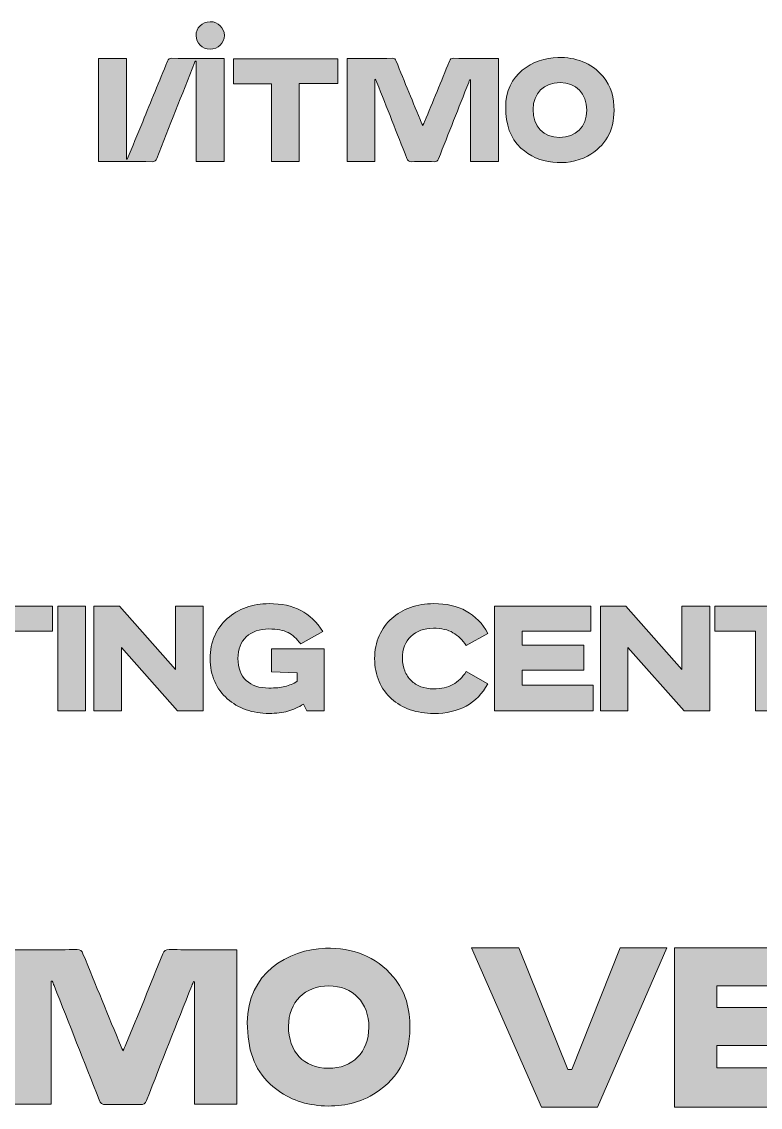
# Model space of a CAD drawing. Extents: x 187 to 1851, y -950 to -98.
# Drawn here: x 483.2 to 775.5, y -557.1 to -127.3 of the extents above; entities that cross this region are included whole.
import ezdxf

# ---------------------------------------------------------------- set-up
doc = ezdxf.new("R2010")
doc.units = 0
doc.header["$MEASUREMENT"] = 0
doc.layers.add('Слой 1', color=7, linetype='Continuous', lineweight=0)

# ---------------------------------------------------------------- blocks, each defined once
blk = doc.blocks.new('Block_3')
at = {"layer": 'Слой 1', "true_color": 0x000000, "transparency": 33554687}
h = blk.add_hatch(color=18, dxfattribs=at)
h.dxf.hatch_style = 2
edge = h.paths.add_edge_path()
edge.add_spline(control_points=[(557.78, -127.29), (560.96, -127.28), (563.42, -129.65), (563.41, -132.72), (563.4, -135.79), (560.93, -138.17), (557.77, -138.15), (554.68, -138.14), (552.25, -135.79), (552.21, -132.77), (552.16, -129.71), (554.62, -127.29), (557.78, -127.29)], knot_values=[0, 0, 0, 0, 1, 1, 1, 2, 2, 2, 3, 3, 3, 4, 4, 4, 4], degree=3, periodic=0)
h = blk.add_hatch(color=18, dxfattribs=at)
h.dxf.hatch_style = 2
edge = h.paths.add_edge_path()
edge.add_spline(control_points=[(524.99, -181.69), (527.03, -176.76), (529.06, -171.82), (531.09, -166.89), (534.36, -158.91), (537.65, -150.94), (540.88, -142.95), (541.25, -142.05), (541.7, -141.77), (542.66, -141.78), (549.12, -141.83), (555.58, -141.81), (562.04, -141.81), (562.43, -141.81), (562.83, -141.81), (563.32, -141.81), (563.32, -155.44), (563.32, -168.96), (563.32, -182.58), (559.69, -182.58), (556.06, -182.58), (552.26, -182.58), (552.26, -169.38), (552.26, -156.15), (552.26, -142.92), (552.17, -142.9), (552.07, -142.88), (551.98, -142.86), (551.85, -143.11), (551.69, -143.34), (551.59, -143.6), (546.61, -156.21), (541.62, -168.82), (536.67, -181.45), (536.31, -182.36), (535.86, -182.72), (534.83, -182.71), (528.21, -182.65), (521.59, -182.68), (514.97, -182.68), (514.53, -182.68), (514.09, -182.68), (513.6, -182.68), (513.6, -169.01), (513.6, -155.48), (513.6, -141.88), (517.24, -141.88), (520.84, -141.88), (524.63, -141.88), (524.63, -155.14), (524.63, -168.4), (524.63, -181.66), (524.75, -181.67), (524.87, -181.68), (524.99, -181.69)], knot_values=[0, 0, 0, 0, 1, 1, 1, 2, 2, 2, 3, 3, 3, 4, 4, 4, 5, 5, 5, 6, 6, 6, 7, 7, 7, 8, 8, 8, 9, 9, 9, 10, 10, 10, 11, 11, 11, 12, 12, 12, 13, 13, 13, 14, 14, 14, 15, 15, 15, 16, 16, 16, 17, 17, 17, 18, 18, 18, 18], degree=3, periodic=0)
h = blk.add_hatch(color=18, dxfattribs=at)
h.dxf.hatch_style = 2
edge = h.paths.add_edge_path()
edge.add_spline(control_points=[(623.01, -150.13), (623.01, -160.91), (623.01, -171.69), (623.01, -182.58), (619.33, -182.58), (615.71, -182.58), (612, -182.58), (612, -169.05), (612, -155.53), (612, -141.87), (612.37, -141.85), (612.75, -141.81), (613.14, -141.81), (618.7, -141.8), (624.27, -141.83), (629.83, -141.78), (630.71, -141.78), (631.08, -142.09), (631.4, -142.88), (634.74, -151.09), (638.12, -159.28), (641.5, -167.48), (641.6, -167.74), (641.72, -168), (641.94, -168.51), (642.24, -167.84), (642.47, -167.36), (642.67, -166.87), (645.95, -158.9), (649.23, -150.93), (652.48, -142.94), (652.81, -142.11), (653.2, -141.77), (654.14, -141.78), (659.66, -141.83), (665.18, -141.81), (670.71, -141.81), (671.1, -141.81), (671.5, -141.81), (671.96, -141.81), (671.96, -155.47), (671.96, -169), (671.96, -182.6), (668.24, -182.6), (664.57, -182.6), (660.82, -182.6), (660.82, -171.78), (660.82, -161.04), (660.82, -150.31), (660.75, -150.28), (660.67, -150.25), (660.6, -150.22), (660.44, -150.58), (660.26, -150.94), (660.12, -151.31), (656.13, -161.39), (652.13, -171.47), (648.18, -181.58), (647.83, -182.45), (647.42, -182.72), (646.51, -182.7), (643.5, -182.65), (640.5, -182.63), (637.49, -182.71), (636.46, -182.74), (636.02, -182.36), (635.66, -181.44), (631.72, -171.38), (627.74, -161.34), (623.77, -151.29), (623.61, -150.88), (623.44, -150.48), (623.28, -150.08), (623.19, -150.1), (623.1, -150.11), (623.01, -150.13)], knot_values=[0, 0, 0, 0, 1, 1, 1, 2, 2, 2, 3, 3, 3, 4, 4, 4, 5, 5, 5, 6, 6, 6, 7, 7, 7, 8, 8, 8, 9, 9, 9, 10, 10, 10, 11, 11, 11, 12, 12, 12, 13, 13, 13, 14, 14, 14, 15, 15, 15, 16, 16, 16, 17, 17, 17, 18, 18, 18, 19, 19, 19, 20, 20, 20, 21, 21, 21, 22, 22, 22, 23, 23, 23, 24, 24, 24, 25, 25, 25, 25], degree=3, periodic=0)
h = blk.add_hatch(color=18, dxfattribs=at)
h.dxf.hatch_style = 2
edge = h.paths.add_edge_path()
edge.add_spline(control_points=[(696.26, -151.38), (689.95, -151.36), (685.65, -155.64), (685.62, -161.99), (685.59, -168.74), (689.67, -173.07), (696.11, -173.11), (702.53, -173.15), (706.8, -168.85), (706.82, -162.33), (706.84, -155.75), (702.64, -151.4), (696.26, -151.38)], knot_values=[0, 0, 0, 0, 1, 1, 1, 2, 2, 2, 3, 3, 3, 4, 4, 4, 4], degree=3, periodic=0)
edge = h.paths.add_edge_path()
edge.add_spline(control_points=[(674.76, -161.02), (674.63, -148.27), (685.49, -141.63), (695.43, -141.44), (702.5, -141.3), (708.61, -143.5), (713.28, -148.98), (716.57, -152.84), (717.69, -157.48), (717.65, -162.43), (717.59, -170.41), (714.32, -176.59), (707.16, -180.46), (702.84, -182.8), (698.19, -183.41), (693.36, -182.91), (688.56, -182.42), (684.35, -180.57), (680.81, -177.29), (676.45, -173.26), (674.82, -168.09), (674.76, -161.02)], knot_values=[0, 0, 0, 0, 1, 1, 1, 2, 2, 2, 3, 3, 3, 4, 4, 4, 5, 5, 5, 6, 6, 6, 7, 7, 7, 7], degree=3, periodic=0)
h = blk.add_hatch(color=18, dxfattribs=at)
h.dxf.hatch_style = 2
edge = h.paths.add_edge_path()
edge.add_spline(control_points=[(582.01, -182.58), (582.01, -177.4), (582.01, -172.29), (582.01, -167.19), (582.01, -162.13), (582.01, -157.07), (582.01, -151.89), (576.96, -151.89), (572.03, -151.89), (567, -151.89), (567, -148.55), (567, -145.32), (567, -141.99), (580.69, -141.99), (594.44, -141.99), (608.27, -141.99), (608.27, -145.19), (608.27, -148.45), (608.27, -151.81), (603.26, -151.81), (598.24, -151.81), (593.09, -151.81), (593.09, -162.1), (593.09, -172.3), (593.09, -182.58), (589.37, -182.58), (585.78, -182.58), (582.01, -182.58)], knot_values=[0, 0, 0, 0, 1, 1, 1, 2, 2, 2, 3, 3, 3, 4, 4, 4, 5, 5, 5, 6, 6, 6, 7, 7, 7, 8, 8, 8, 9, 9, 9, 9], degree=3, periodic=0)
at = {"layer": 'Слой 1'}
for points, knots in [([(557.78, -127.29), (560.96, -127.28), (563.42, -129.65), (563.41, -132.72), (563.4, -135.79), (560.93, -138.17), (557.77, -138.15), (554.68, -138.14), (552.25, -135.79), (552.21, -132.77), (552.16, -129.71), (554.62, -127.29), (557.78, -127.29)], [0, 0, 0, 0, 1, 1, 1, 2, 2, 2, 3, 3, 3, 4, 4, 4, 4]), ([(524.99, -181.69), (527.03, -176.76), (529.06, -171.82), (531.09, -166.89), (534.36, -158.91), (537.65, -150.94), (540.88, -142.95), (541.25, -142.05), (541.7, -141.77), (542.66, -141.78), (549.12, -141.83), (555.58, -141.81), (562.04, -141.81), (562.43, -141.81), (562.83, -141.81), (563.32, -141.81), (563.32, -155.44), (563.32, -168.96), (563.32, -182.58), (559.69, -182.58), (556.06, -182.58), (552.26, -182.58), (552.26, -169.38), (552.26, -156.15), (552.26, -142.92), (552.17, -142.9), (552.07, -142.88), (551.98, -142.86), (551.85, -143.11), (551.69, -143.34), (551.59, -143.6), (546.61, -156.21), (541.62, -168.82), (536.67, -181.45), (536.31, -182.36), (535.86, -182.72), (534.83, -182.71), (528.21, -182.65), (521.59, -182.68), (514.97, -182.68), (514.53, -182.68), (514.09, -182.68), (513.6, -182.68), (513.6, -169.01), (513.6, -155.48), (513.6, -141.88), (517.24, -141.88), (520.84, -141.88), (524.63, -141.88), (524.63, -155.14), (524.63, -168.4), (524.63, -181.66), (524.75, -181.67), (524.87, -181.68), (524.99, -181.69)], [0, 0, 0, 0, 1, 1, 1, 2, 2, 2, 3, 3, 3, 4, 4, 4, 5, 5, 5, 6, 6, 6, 7, 7, 7, 8, 8, 8, 9, 9, 9, 10, 10, 10, 11, 11, 11, 12, 12, 12, 13, 13, 13, 14, 14, 14, 15, 15, 15, 16, 16, 16, 17, 17, 17, 18, 18, 18, 18]), ([(623.01, -150.13), (623.01, -160.91), (623.01, -171.69), (623.01, -182.58), (619.33, -182.58), (615.71, -182.58), (612, -182.58), (612, -169.05), (612, -155.53), (612, -141.87), (612.37, -141.85), (612.75, -141.81), (613.14, -141.81), (618.7, -141.8), (624.27, -141.83), (629.83, -141.78), (630.71, -141.78), (631.08, -142.09), (631.4, -142.88), (634.74, -151.09), (638.12, -159.28), (641.5, -167.48), (641.6, -167.74), (641.72, -168), (641.94, -168.51), (642.24, -167.84), (642.47, -167.36), (642.67, -166.87), (645.95, -158.9), (649.23, -150.93), (652.48, -142.94), (652.81, -142.11), (653.2, -141.77), (654.14, -141.78), (659.66, -141.83), (665.18, -141.81), (670.71, -141.81), (671.1, -141.81), (671.5, -141.81), (671.96, -141.81), (671.96, -155.47), (671.96, -169), (671.96, -182.6), (668.24, -182.6), (664.57, -182.6), (660.82, -182.6), (660.82, -171.78), (660.82, -161.04), (660.82, -150.31), (660.75, -150.28), (660.67, -150.25), (660.6, -150.22), (660.44, -150.58), (660.26, -150.94), (660.12, -151.31), (656.13, -161.39), (652.13, -171.47), (648.18, -181.58), (647.83, -182.45), (647.42, -182.72), (646.51, -182.7), (643.5, -182.65), (640.5, -182.63), (637.49, -182.71), (636.46, -182.74), (636.02, -182.36), (635.66, -181.44), (631.72, -171.38), (627.74, -161.34), (623.77, -151.29), (623.61, -150.88), (623.44, -150.48), (623.28, -150.08), (623.19, -150.1), (623.1, -150.11), (623.01, -150.13)], [0, 0, 0, 0, 1, 1, 1, 2, 2, 2, 3, 3, 3, 4, 4, 4, 5, 5, 5, 6, 6, 6, 7, 7, 7, 8, 8, 8, 9, 9, 9, 10, 10, 10, 11, 11, 11, 12, 12, 12, 13, 13, 13, 14, 14, 14, 15, 15, 15, 16, 16, 16, 17, 17, 17, 18, 18, 18, 19, 19, 19, 20, 20, 20, 21, 21, 21, 22, 22, 22, 23, 23, 23, 24, 24, 24, 25, 25, 25, 25]), ([(674.76, -161.02), (674.63, -148.27), (685.49, -141.63), (695.43, -141.44), (702.5, -141.3), (708.61, -143.5), (713.28, -148.98), (716.57, -152.84), (717.69, -157.48), (717.65, -162.43), (717.59, -170.41), (714.32, -176.59), (707.16, -180.46), (702.84, -182.8), (698.19, -183.41), (693.36, -182.91), (688.56, -182.42), (684.35, -180.57), (680.81, -177.29), (676.45, -173.26), (674.82, -168.09), (674.76, -161.02)], [0, 0, 0, 0, 1, 1, 1, 2, 2, 2, 3, 3, 3, 4, 4, 4, 5, 5, 5, 6, 6, 6, 7, 7, 7, 7]), ([(582.01, -182.58), (582.01, -177.4), (582.01, -172.29), (582.01, -167.19), (582.01, -162.13), (582.01, -157.07), (582.01, -151.89), (576.96, -151.89), (572.03, -151.89), (567, -151.89), (567, -148.55), (567, -145.32), (567, -141.99), (580.69, -141.99), (594.44, -141.99), (608.27, -141.99), (608.27, -145.19), (608.27, -148.45), (608.27, -151.81), (603.26, -151.81), (598.24, -151.81), (593.09, -151.81), (593.09, -162.1), (593.09, -172.3), (593.09, -182.58), (589.37, -182.58), (585.78, -182.58), (582.01, -182.58)], [0, 0, 0, 0, 1, 1, 1, 2, 2, 2, 3, 3, 3, 4, 4, 4, 5, 5, 5, 6, 6, 6, 7, 7, 7, 8, 8, 8, 9, 9, 9, 9]), ([(696.26, -151.38), (689.95, -151.36), (685.65, -155.64), (685.62, -161.99), (685.59, -168.74), (689.67, -173.07), (696.11, -173.11), (702.53, -173.15), (706.8, -168.85), (706.82, -162.33), (706.84, -155.75), (702.64, -151.4), (696.26, -151.38)], [0, 0, 0, 0, 1, 1, 1, 2, 2, 2, 3, 3, 3, 4, 4, 4, 4])]:
    blk.add_open_spline(points, degree=3, knots=knots, dxfattribs=at)
blk = doc.blocks.new('Block_2')
at = {"layer": 'Слой 1'}
blk.add_blockref('Block_3', (0, 0), dxfattribs=at)
blk = doc.blocks.new('Block_26')
at = {"layer": 'Слой 1', "true_color": 0x000000, "transparency": 33554687}
h = blk.add_hatch(color=18, dxfattribs=at)
h.dxf.hatch_style = 2
edge = h.paths.add_edge_path()
edge.add_spline(control_points=[(604.76, -509.06), (595.29, -509.03), (588.84, -515.46), (588.8, -524.98), (588.75, -535.1), (594.88, -541.61), (604.52, -541.67), (614.16, -541.72), (620.57, -535.28), (620.6, -525.49), (620.63, -515.63), (614.33, -509.09), (604.76, -509.06)], knot_values=[0, 0, 0, 0, 1, 1, 1, 2, 2, 2, 3, 3, 3, 4, 4, 4, 4], degree=3, periodic=0)
edge = h.paths.add_edge_path()
edge.add_spline(control_points=[(572.51, -523.54), (572.31, -504.41), (588.6, -494.45), (603.51, -494.16), (614.12, -493.95), (623.28, -497.25), (630.28, -505.47), (635.23, -511.26), (636.9, -518.22), (636.84, -525.65), (636.75, -537.62), (631.85, -546.89), (621.11, -552.69), (614.63, -556.19), (607.65, -557.11), (600.4, -556.36), (593.21, -555.62), (586.89, -552.85), (581.58, -547.94), (575.04, -541.88), (572.59, -534.14), (572.51, -523.54)], knot_values=[0, 0, 0, 0, 1, 1, 1, 2, 2, 2, 3, 3, 3, 4, 4, 4, 5, 5, 5, 6, 6, 6, 7, 7, 7, 7], degree=3, periodic=0)
h = blk.add_hatch(color=18, dxfattribs=at)
h.dxf.hatch_style = 2
edge = h.paths.add_edge_path()
edge.add_spline(control_points=[(494.88, -507.2), (494.88, -523.37), (494.88, -539.54), (494.88, -555.86), (489.37, -555.86), (483.93, -555.86), (478.36, -555.86), (478.36, -535.58), (478.36, -515.3), (478.36, -494.81), (478.91, -494.78), (479.5, -494.71), (480.08, -494.71), (488.42, -494.71), (496.77, -494.74), (505.11, -494.68), (506.44, -494.67), (506.98, -495.13), (507.46, -496.32), (512.47, -508.64), (517.55, -520.93), (522.61, -533.22), (522.77, -533.61), (522.94, -534), (523.27, -534.77), (523.72, -533.76), (524.07, -533.04), (524.38, -532.31), (529.29, -520.35), (534.22, -508.39), (539.08, -496.41), (539.58, -495.17), (540.17, -494.66), (541.58, -494.67), (549.86, -494.75), (558.14, -494.71), (566.43, -494.71), (567.02, -494.71), (567.62, -494.71), (568.3, -494.71), (568.3, -515.21), (568.3, -535.5), (568.3, -555.89), (562.73, -555.89), (557.22, -555.89), (551.6, -555.89), (551.6, -539.66), (551.6, -523.56), (551.6, -507.46), (551.49, -507.42), (551.37, -507.38), (551.26, -507.34), (551.02, -507.88), (550.76, -508.41), (550.54, -508.96), (544.56, -524.09), (538.55, -539.21), (532.63, -554.36), (532.12, -555.68), (531.49, -556.08), (530.13, -556.05), (525.62, -555.97), (521.11, -555.94), (516.61, -556.06), (515.05, -556.11), (514.4, -555.54), (513.86, -554.16), (507.95, -539.07), (501.98, -524), (496.02, -508.93), (495.78, -508.32), (495.53, -507.72), (495.29, -507.12), (495.15, -507.15), (495.02, -507.17), (494.88, -507.2)], knot_values=[0, 0, 0, 0, 1, 1, 1, 2, 2, 2, 3, 3, 3, 4, 4, 4, 5, 5, 5, 6, 6, 6, 7, 7, 7, 8, 8, 8, 9, 9, 9, 10, 10, 10, 11, 11, 11, 12, 12, 12, 13, 13, 13, 14, 14, 14, 15, 15, 15, 16, 16, 16, 17, 17, 17, 18, 18, 18, 19, 19, 19, 20, 20, 20, 21, 21, 21, 22, 22, 22, 23, 23, 23, 24, 24, 24, 25, 25, 25, 25], degree=3, periodic=0)
at = {"layer": 'Слой 1'}
for points, knots in [([(572.51, -523.54), (572.31, -504.41), (588.6, -494.45), (603.51, -494.16), (614.12, -493.95), (623.28, -497.25), (630.28, -505.47), (635.23, -511.26), (636.9, -518.22), (636.84, -525.65), (636.75, -537.62), (631.85, -546.89), (621.11, -552.69), (614.63, -556.19), (607.65, -557.11), (600.4, -556.36), (593.21, -555.62), (586.89, -552.85), (581.58, -547.94), (575.04, -541.88), (572.59, -534.14), (572.51, -523.54)], [0, 0, 0, 0, 1, 1, 1, 2, 2, 2, 3, 3, 3, 4, 4, 4, 5, 5, 5, 6, 6, 6, 7, 7, 7, 7]), ([(494.88, -507.2), (494.88, -523.37), (494.88, -539.54), (494.88, -555.86), (489.37, -555.86), (483.93, -555.86), (478.36, -555.86), (478.36, -535.58), (478.36, -515.3), (478.36, -494.81), (478.91, -494.78), (479.5, -494.71), (480.08, -494.71), (488.42, -494.71), (496.77, -494.74), (505.11, -494.68), (506.44, -494.67), (506.98, -495.13), (507.46, -496.32), (512.47, -508.64), (517.55, -520.93), (522.61, -533.22), (522.77, -533.61), (522.94, -534), (523.27, -534.77), (523.72, -533.76), (524.07, -533.04), (524.38, -532.31), (529.29, -520.35), (534.22, -508.39), (539.08, -496.41), (539.58, -495.17), (540.17, -494.66), (541.58, -494.67), (549.86, -494.75), (558.14, -494.71), (566.43, -494.71), (567.02, -494.71), (567.62, -494.71), (568.3, -494.71), (568.3, -515.21), (568.3, -535.5), (568.3, -555.89), (562.73, -555.89), (557.22, -555.89), (551.6, -555.89), (551.6, -539.66), (551.6, -523.56), (551.6, -507.46), (551.49, -507.42), (551.37, -507.38), (551.26, -507.34), (551.02, -507.88), (550.76, -508.41), (550.54, -508.96), (544.56, -524.09), (538.55, -539.21), (532.63, -554.36), (532.12, -555.68), (531.49, -556.08), (530.13, -556.05), (525.62, -555.97), (521.11, -555.94), (516.61, -556.06), (515.05, -556.11), (514.4, -555.54), (513.86, -554.16), (507.95, -539.07), (501.98, -524), (496.02, -508.93), (495.78, -508.32), (495.53, -507.72), (495.29, -507.12), (495.15, -507.15), (495.02, -507.17), (494.88, -507.2)], [0, 0, 0, 0, 1, 1, 1, 2, 2, 2, 3, 3, 3, 4, 4, 4, 5, 5, 5, 6, 6, 6, 7, 7, 7, 8, 8, 8, 9, 9, 9, 10, 10, 10, 11, 11, 11, 12, 12, 12, 13, 13, 13, 14, 14, 14, 15, 15, 15, 16, 16, 16, 17, 17, 17, 18, 18, 18, 19, 19, 19, 20, 20, 20, 21, 21, 21, 22, 22, 22, 23, 23, 23, 24, 24, 24, 25, 25, 25, 25]), ([(604.76, -509.06), (595.29, -509.03), (588.84, -515.46), (588.8, -524.98), (588.75, -535.1), (594.88, -541.61), (604.52, -541.67), (614.16, -541.72), (620.57, -535.28), (620.6, -525.49), (620.63, -515.63), (614.33, -509.09), (604.76, -509.06)], [0, 0, 0, 0, 1, 1, 1, 2, 2, 2, 3, 3, 3, 4, 4, 4, 4])]:
    blk.add_open_spline(points, degree=3, knots=knots, dxfattribs=at)
blk = doc.blocks.new('Block_25')
at = {"layer": 'Слой 1'}
blk.add_blockref('Block_26', (0, 0), dxfattribs=at)
blk = doc.blocks.new('Block_29')
at = {"layer": 'Слой 1', "true_color": 0x000000, "transparency": 33554687}
h = blk.add_hatch(color=18, dxfattribs=at)
h.dxf.hatch_style = 2
edge = h.paths.add_edge_path()
edge.add_spline(control_points=[(680, -494), (680, -494), (699.38, -542.11), (699.38, -542.11), (699.38, -542.11), (700.98, -542.11), (700.98, -542.11), (700.98, -542.11), (720.13, -494), (720.13, -494), (720.13, -494), (738.48, -494), (738.48, -494), (738.48, -494), (711.12, -557.04), (711.12, -557.04), (711.12, -557.04), (688.89, -557.04), (688.89, -557.04), (688.89, -557.04), (661.19, -494), (661.19, -494), (661.19, -494), (680, -494), (680, -494)], knot_values=[0, 0, 0, 0, 1, 1, 1, 2, 2, 2, 3, 3, 3, 4, 4, 4, 5, 5, 5, 6, 6, 6, 7, 7, 7, 8, 8, 8, 8], degree=3, periodic=0)
h = blk.add_hatch(color=18, dxfattribs=at)
h.dxf.hatch_style = 2
edge = h.paths.add_edge_path()
edge.add_spline(control_points=[(799.58, -494), (799.58, -494), (799.58, -509.05), (799.58, -509.05), (799.58, -509.05), (758.32, -509.05), (758.32, -509.05), (758.32, -509.05), (758.32, -517.6), (758.32, -517.6), (758.32, -517.6), (795.37, -517.6), (795.37, -517.6), (795.37, -517.6), (795.37, -532.65), (795.37, -532.65), (795.37, -532.65), (758.32, -532.65), (758.32, -532.65), (758.32, -532.65), (758.32, -541.54), (758.32, -541.54), (758.32, -541.54), (801.07, -541.54), (801.07, -541.54), (801.07, -541.54), (801.07, -557.04), (801.07, -557.04), (801.07, -557.04), (741.56, -557.04), (741.56, -557.04), (741.56, -557.04), (741.56, -494), (741.56, -494), (741.56, -494), (799.58, -494), (799.58, -494)], knot_values=[0, 0, 0, 0, 1, 1, 1, 2, 2, 2, 3, 3, 3, 4, 4, 4, 5, 5, 5, 6, 6, 6, 7, 7, 7, 8, 8, 8, 9, 9, 9, 10, 10, 10, 11, 11, 11, 12, 12, 12, 12], degree=3, periodic=0)
at = {"layer": 'Слой 1'}
for points, knots in [([(680, -494), (680, -494), (699.38, -542.11), (699.38, -542.11), (699.38, -542.11), (700.98, -542.11), (700.98, -542.11), (700.98, -542.11), (720.13, -494), (720.13, -494), (720.13, -494), (738.48, -494), (738.48, -494), (738.48, -494), (711.12, -557.04), (711.12, -557.04), (711.12, -557.04), (688.89, -557.04), (688.89, -557.04), (688.89, -557.04), (661.19, -494), (661.19, -494), (661.19, -494), (680, -494), (680, -494)], [0, 0, 0, 0, 1, 1, 1, 2, 2, 2, 3, 3, 3, 4, 4, 4, 5, 5, 5, 6, 6, 6, 7, 7, 7, 8, 8, 8, 8]), ([(799.58, -494), (799.58, -494), (799.58, -509.05), (799.58, -509.05), (799.58, -509.05), (758.32, -509.05), (758.32, -509.05), (758.32, -509.05), (758.32, -517.6), (758.32, -517.6), (758.32, -517.6), (795.37, -517.6), (795.37, -517.6), (795.37, -517.6), (795.37, -532.65), (795.37, -532.65), (795.37, -532.65), (758.32, -532.65), (758.32, -532.65), (758.32, -532.65), (758.32, -541.54), (758.32, -541.54), (758.32, -541.54), (801.07, -541.54), (801.07, -541.54), (801.07, -541.54), (801.07, -557.04), (801.07, -557.04), (801.07, -557.04), (741.56, -557.04), (741.56, -557.04), (741.56, -557.04), (741.56, -494), (741.56, -494), (741.56, -494), (799.58, -494), (799.58, -494)], [0, 0, 0, 0, 1, 1, 1, 2, 2, 2, 3, 3, 3, 4, 4, 4, 5, 5, 5, 6, 6, 6, 7, 7, 7, 8, 8, 8, 9, 9, 9, 10, 10, 10, 11, 11, 11, 12, 12, 12, 12])]:
    blk.add_open_spline(points, degree=3, knots=knots, dxfattribs=at)
blk = doc.blocks.new('Block_28')
at = {"layer": 'Слой 1'}
blk.add_blockref('Block_29', (0, 0), dxfattribs=at)
blk = doc.blocks.new('Block_24')
at = {"layer": 'Слой 1'}
for name in ['Block_25', 'Block_28']:
    blk.add_blockref(name, (0, 0), dxfattribs=at)
blk = doc.blocks.new('Block_33')
at = {"layer": 'Слой 1', "true_color": 0x000000, "transparency": 33554687}
h = blk.add_hatch(color=18, dxfattribs=at)
h.dxf.hatch_style = 2
edge = h.paths.add_edge_path()
edge.add_spline(control_points=[(495.38, -358.66), (495.38, -358.66), (495.38, -368.56), (495.38, -368.56), (495.38, -368.56), (479.26, -368.56), (479.26, -368.56), (479.26, -368.56), (479.26, -400.13), (479.26, -400.13), (479.26, -400.13), (468.23, -400.13), (468.23, -400.13), (468.23, -400.13), (468.23, -368.56), (468.23, -368.56), (468.23, -368.56), (452.11, -368.56), (452.11, -368.56), (452.11, -368.56), (452.11, -358.66), (452.11, -358.66), (452.11, -358.66), (495.38, -358.66), (495.38, -358.66)], knot_values=[0, 0, 0, 0, 1, 1, 1, 2, 2, 2, 3, 3, 3, 4, 4, 4, 5, 5, 5, 6, 6, 6, 7, 7, 7, 8, 8, 8, 8], degree=3, periodic=0)
h = blk.add_hatch(color=18, dxfattribs=at)
h.dxf.hatch_style = 2
edge = h.paths.add_edge_path()
edge.add_spline(control_points=[(508.51, -358.66), (508.51, -358.66), (508.51, -400.13), (508.51, -400.13), (508.51, -400.13), (497.48, -400.13), (497.48, -400.13), (497.48, -400.13), (497.48, -358.66), (497.48, -358.66), (497.48, -358.66), (508.51, -358.66), (508.51, -358.66)], knot_values=[0, 0, 0, 0, 1, 1, 1, 2, 2, 2, 3, 3, 3, 4, 4, 4, 4], degree=3, periodic=0)
h = blk.add_hatch(color=18, dxfattribs=at)
h.dxf.hatch_style = 2
edge = h.paths.add_edge_path()
edge.add_spline(control_points=[(521.86, -358.66), (521.86, -358.66), (544.06, -383.71), (544.06, -383.71), (544.06, -383.71), (544.06, -358.66), (544.06, -358.66), (544.06, -358.66), (555.08, -358.66), (555.08, -358.66), (555.08, -358.66), (555.08, -400.13), (555.08, -400.13), (555.08, -400.13), (544.93, -400.13), (544.93, -400.13), (544.93, -400.13), (522.68, -375.08), (522.68, -375.08), (522.68, -375.08), (522.68, -400.13), (522.68, -400.13), (522.68, -400.13), (511.81, -400.13), (511.81, -400.13), (511.81, -400.13), (511.81, -358.66), (511.81, -358.66), (511.81, -358.66), (521.86, -358.66), (521.86, -358.66)], knot_values=[0, 0, 0, 0, 1, 1, 1, 2, 2, 2, 3, 3, 3, 4, 4, 4, 5, 5, 5, 6, 6, 6, 7, 7, 7, 8, 8, 8, 9, 9, 9, 10, 10, 10, 10], degree=3, periodic=0)
h = blk.add_hatch(color=18, dxfattribs=at)
h.dxf.hatch_style = 2
edge = h.paths.add_edge_path()
edge.add_spline(control_points=[(602.93, -375.53), (602.93, -375.53), (602.93, -400.13), (602.93, -400.13), (602.93, -400.13), (596.11, -400.13), (596.11, -400.13), (596.11, -400.13), (594.76, -397.51), (594.76, -397.51), (592.76, -398.71), (590.69, -399.62), (588.57, -400.25), (586.44, -400.87), (583.96, -401.18), (581.11, -401.18), (577.85, -401.18), (574.82, -400.68), (571.99, -399.68), (569.16, -398.68), (566.69, -397.25), (564.58, -395.37), (562.46, -393.5), (560.8, -391.21), (559.59, -388.51), (558.38, -385.81), (557.78, -382.78), (557.78, -379.43), (557.78, -376.08), (558.38, -373.07), (559.59, -370.4), (560.8, -367.72), (562.46, -365.45), (564.58, -363.57), (566.69, -361.7), (569.16, -360.25), (571.99, -359.22), (574.82, -358.2), (577.85, -357.68), (581.11, -357.68), (586.06, -357.68), (590.23, -358.58), (593.63, -360.38), (597.03, -362.18), (599.96, -364.96), (602.41, -368.71), (602.41, -368.71), (593.63, -373.66), (593.63, -373.66), (592.83, -372.61), (592.03, -371.71), (591.23, -370.96), (590.43, -370.21), (589.56, -369.6), (588.61, -369.12), (587.66, -368.65), (586.57, -368.3), (585.34, -368.07), (584.12, -367.85), (582.68, -367.73), (581.03, -367.73), (577.28, -367.73), (574.31, -368.76), (572.11, -370.81), (569.9, -372.86), (568.81, -375.73), (568.81, -379.43), (568.81, -383.18), (569.89, -386.07), (572.07, -388.1), (574.24, -390.12), (577.23, -391.13), (581.03, -391.13), (582.33, -391.13), (583.49, -391.08), (584.52, -390.98), (585.54, -390.88), (586.51, -390.72), (587.41, -390.5), (588.31, -390.27), (589.14, -390), (589.92, -389.67), (590.69, -389.35), (591.48, -388.93), (592.28, -388.43), (592.28, -388.43), (592.28, -385.06), (592.28, -385.06), (592.28, -385.06), (582.08, -384.68), (582.08, -384.68), (582.08, -384.68), (582.08, -375.53), (582.08, -375.53), (582.08, -375.53), (602.93, -375.53), (602.93, -375.53)], knot_values=[0, 0, 0, 0, 1, 1, 1, 2, 2, 2, 3, 3, 3, 4, 4, 4, 5, 5, 5, 6, 6, 6, 7, 7, 7, 8, 8, 8, 9, 9, 9, 10, 10, 10, 11, 11, 11, 12, 12, 12, 13, 13, 13, 14, 14, 14, 15, 15, 15, 16, 16, 16, 17, 17, 17, 18, 18, 18, 19, 19, 19, 20, 20, 20, 21, 21, 21, 22, 22, 22, 23, 23, 23, 24, 24, 24, 25, 25, 25, 26, 26, 26, 27, 27, 27, 28, 28, 28, 29, 29, 29, 30, 30, 30, 31, 31, 31, 32, 32, 32, 32], degree=3, periodic=0)
h = blk.add_hatch(color=18, dxfattribs=at)
h.dxf.hatch_style = 2
edge = h.paths.add_edge_path()
edge.add_spline(control_points=[(659.18, -374.33), (657.63, -372.08), (655.87, -370.37), (653.89, -369.2), (651.92, -368.02), (649.33, -367.43), (646.13, -367.43), (642.43, -367.43), (639.47, -368.51), (637.24, -370.66), (635.02, -372.81), (633.9, -375.73), (633.9, -379.43), (633.9, -381.23), (634.21, -382.87), (634.8, -384.35), (635.4, -385.82), (636.24, -387.08), (637.32, -388.13), (638.39, -389.18), (639.68, -390), (641.18, -390.57), (642.68, -391.15), (644.33, -391.43), (646.13, -391.43), (649.28, -391.43), (651.87, -390.86), (653.89, -389.71), (655.92, -388.56), (657.65, -386.86), (659.1, -384.61), (659.1, -384.61), (667.65, -389.41), (667.65, -389.41), (665.55, -393.36), (662.72, -396.31), (659.14, -398.26), (655.57, -400.21), (651.28, -401.18), (646.28, -401.18), (642.93, -401.18), (639.83, -400.68), (636.98, -399.68), (634.12, -398.68), (631.65, -397.25), (629.56, -395.37), (627.47, -393.5), (625.84, -391.21), (624.65, -388.51), (623.47, -385.81), (622.88, -382.78), (622.88, -379.43), (622.88, -376.08), (623.48, -373.07), (624.69, -370.4), (625.9, -367.72), (627.56, -365.45), (629.68, -363.57), (631.79, -361.7), (634.26, -360.25), (637.09, -359.22), (639.92, -358.2), (642.98, -357.68), (646.28, -357.68), (656.28, -357.68), (663.43, -361.61), (667.73, -369.46), (667.73, -369.46), (659.18, -374.33), (659.18, -374.33)], knot_values=[0, 0, 0, 0, 1, 1, 1, 2, 2, 2, 3, 3, 3, 4, 4, 4, 5, 5, 5, 6, 6, 6, 7, 7, 7, 8, 8, 8, 9, 9, 9, 10, 10, 10, 11, 11, 11, 12, 12, 12, 13, 13, 13, 14, 14, 14, 15, 15, 15, 16, 16, 16, 17, 17, 17, 18, 18, 18, 19, 19, 19, 20, 20, 20, 21, 21, 21, 22, 22, 22, 23, 23, 23, 23], degree=3, periodic=0)
h = blk.add_hatch(color=18, dxfattribs=at)
h.dxf.hatch_style = 2
edge = h.paths.add_edge_path()
edge.add_spline(control_points=[(708.45, -358.66), (708.45, -358.66), (708.45, -368.56), (708.45, -368.56), (708.45, -368.56), (681.3, -368.56), (681.3, -368.56), (681.3, -368.56), (681.3, -374.18), (681.3, -374.18), (681.3, -374.18), (705.68, -374.18), (705.68, -374.18), (705.68, -374.18), (705.68, -384.08), (705.68, -384.08), (705.68, -384.08), (681.3, -384.08), (681.3, -384.08), (681.3, -384.08), (681.3, -389.93), (681.3, -389.93), (681.3, -389.93), (709.43, -389.93), (709.43, -389.93), (709.43, -389.93), (709.43, -400.13), (709.43, -400.13), (709.43, -400.13), (670.28, -400.13), (670.28, -400.13), (670.28, -400.13), (670.28, -358.66), (670.28, -358.66), (670.28, -358.66), (708.45, -358.66), (708.45, -358.66)], knot_values=[0, 0, 0, 0, 1, 1, 1, 2, 2, 2, 3, 3, 3, 4, 4, 4, 5, 5, 5, 6, 6, 6, 7, 7, 7, 8, 8, 8, 9, 9, 9, 10, 10, 10, 11, 11, 11, 12, 12, 12, 12], degree=3, periodic=0)
h = blk.add_hatch(color=18, dxfattribs=at)
h.dxf.hatch_style = 2
edge = h.paths.add_edge_path()
edge.add_spline(control_points=[(722.33, -358.66), (722.33, -358.66), (744.53, -383.71), (744.53, -383.71), (744.53, -383.71), (744.53, -358.66), (744.53, -358.66), (744.53, -358.66), (755.55, -358.66), (755.55, -358.66), (755.55, -358.66), (755.55, -400.13), (755.55, -400.13), (755.55, -400.13), (745.4, -400.13), (745.4, -400.13), (745.4, -400.13), (723.15, -375.08), (723.15, -375.08), (723.15, -375.08), (723.15, -400.13), (723.15, -400.13), (723.15, -400.13), (712.28, -400.13), (712.28, -400.13), (712.28, -400.13), (712.28, -358.66), (712.28, -358.66), (712.28, -358.66), (722.33, -358.66), (722.33, -358.66)], knot_values=[0, 0, 0, 0, 1, 1, 1, 2, 2, 2, 3, 3, 3, 4, 4, 4, 5, 5, 5, 6, 6, 6, 7, 7, 7, 8, 8, 8, 9, 9, 9, 10, 10, 10, 10], degree=3, periodic=0)
h = blk.add_hatch(color=18, dxfattribs=at)
h.dxf.hatch_style = 2
edge = h.paths.add_edge_path()
edge.add_spline(control_points=[(800.78, -358.66), (800.78, -358.66), (800.78, -368.56), (800.78, -368.56), (800.78, -368.56), (784.65, -368.56), (784.65, -368.56), (784.65, -368.56), (784.65, -400.13), (784.65, -400.13), (784.65, -400.13), (773.63, -400.13), (773.63, -400.13), (773.63, -400.13), (773.63, -368.56), (773.63, -368.56), (773.63, -368.56), (757.5, -368.56), (757.5, -368.56), (757.5, -368.56), (757.5, -358.66), (757.5, -358.66), (757.5, -358.66), (800.78, -358.66), (800.78, -358.66)], knot_values=[0, 0, 0, 0, 1, 1, 1, 2, 2, 2, 3, 3, 3, 4, 4, 4, 5, 5, 5, 6, 6, 6, 7, 7, 7, 8, 8, 8, 8], degree=3, periodic=0)
at = {"layer": 'Слой 1'}
for points, knots in [([(495.38, -358.66), (495.38, -358.66), (495.38, -368.56), (495.38, -368.56), (495.38, -368.56), (479.26, -368.56), (479.26, -368.56), (479.26, -368.56), (479.26, -400.13), (479.26, -400.13), (479.26, -400.13), (468.23, -400.13), (468.23, -400.13), (468.23, -400.13), (468.23, -368.56), (468.23, -368.56), (468.23, -368.56), (452.11, -368.56), (452.11, -368.56), (452.11, -368.56), (452.11, -358.66), (452.11, -358.66), (452.11, -358.66), (495.38, -358.66), (495.38, -358.66)], [0, 0, 0, 0, 1, 1, 1, 2, 2, 2, 3, 3, 3, 4, 4, 4, 5, 5, 5, 6, 6, 6, 7, 7, 7, 8, 8, 8, 8]), ([(508.51, -358.66), (508.51, -358.66), (508.51, -400.13), (508.51, -400.13), (508.51, -400.13), (497.48, -400.13), (497.48, -400.13), (497.48, -400.13), (497.48, -358.66), (497.48, -358.66), (497.48, -358.66), (508.51, -358.66), (508.51, -358.66)], [0, 0, 0, 0, 1, 1, 1, 2, 2, 2, 3, 3, 3, 4, 4, 4, 4]), ([(521.86, -358.66), (521.86, -358.66), (544.06, -383.71), (544.06, -383.71), (544.06, -383.71), (544.06, -358.66), (544.06, -358.66), (544.06, -358.66), (555.08, -358.66), (555.08, -358.66), (555.08, -358.66), (555.08, -400.13), (555.08, -400.13), (555.08, -400.13), (544.93, -400.13), (544.93, -400.13), (544.93, -400.13), (522.68, -375.08), (522.68, -375.08), (522.68, -375.08), (522.68, -400.13), (522.68, -400.13), (522.68, -400.13), (511.81, -400.13), (511.81, -400.13), (511.81, -400.13), (511.81, -358.66), (511.81, -358.66), (511.81, -358.66), (521.86, -358.66), (521.86, -358.66)], [0, 0, 0, 0, 1, 1, 1, 2, 2, 2, 3, 3, 3, 4, 4, 4, 5, 5, 5, 6, 6, 6, 7, 7, 7, 8, 8, 8, 9, 9, 9, 10, 10, 10, 10]), ([(602.93, -375.53), (602.93, -375.53), (602.93, -400.13), (602.93, -400.13), (602.93, -400.13), (596.11, -400.13), (596.11, -400.13), (596.11, -400.13), (594.76, -397.51), (594.76, -397.51), (592.76, -398.71), (590.69, -399.62), (588.57, -400.25), (586.44, -400.87), (583.96, -401.18), (581.11, -401.18), (577.85, -401.18), (574.82, -400.68), (571.99, -399.68), (569.16, -398.68), (566.69, -397.25), (564.58, -395.37), (562.46, -393.5), (560.8, -391.21), (559.59, -388.51), (558.38, -385.81), (557.78, -382.78), (557.78, -379.43), (557.78, -376.08), (558.38, -373.07), (559.59, -370.4), (560.8, -367.72), (562.46, -365.45), (564.58, -363.57), (566.69, -361.7), (569.16, -360.25), (571.99, -359.22), (574.82, -358.2), (577.85, -357.68), (581.11, -357.68), (586.06, -357.68), (590.23, -358.58), (593.63, -360.38), (597.03, -362.18), (599.96, -364.96), (602.41, -368.71), (602.41, -368.71), (593.63, -373.66), (593.63, -373.66), (592.83, -372.61), (592.03, -371.71), (591.23, -370.96), (590.43, -370.21), (589.56, -369.6), (588.61, -369.12), (587.66, -368.65), (586.57, -368.3), (585.34, -368.07), (584.12, -367.85), (582.68, -367.73), (581.03, -367.73), (577.28, -367.73), (574.31, -368.76), (572.11, -370.81), (569.9, -372.86), (568.81, -375.73), (568.81, -379.43), (568.81, -383.18), (569.89, -386.07), (572.07, -388.1), (574.24, -390.12), (577.23, -391.13), (581.03, -391.13), (582.33, -391.13), (583.49, -391.08), (584.52, -390.98), (585.54, -390.88), (586.51, -390.72), (587.41, -390.5), (588.31, -390.27), (589.14, -390), (589.92, -389.67), (590.69, -389.35), (591.48, -388.93), (592.28, -388.43), (592.28, -388.43), (592.28, -385.06), (592.28, -385.06), (592.28, -385.06), (582.08, -384.68), (582.08, -384.68), (582.08, -384.68), (582.08, -375.53), (582.08, -375.53), (582.08, -375.53), (602.93, -375.53), (602.93, -375.53)], [0, 0, 0, 0, 1, 1, 1, 2, 2, 2, 3, 3, 3, 4, 4, 4, 5, 5, 5, 6, 6, 6, 7, 7, 7, 8, 8, 8, 9, 9, 9, 10, 10, 10, 11, 11, 11, 12, 12, 12, 13, 13, 13, 14, 14, 14, 15, 15, 15, 16, 16, 16, 17, 17, 17, 18, 18, 18, 19, 19, 19, 20, 20, 20, 21, 21, 21, 22, 22, 22, 23, 23, 23, 24, 24, 24, 25, 25, 25, 26, 26, 26, 27, 27, 27, 28, 28, 28, 29, 29, 29, 30, 30, 30, 31, 31, 31, 32, 32, 32, 32]), ([(659.18, -374.33), (657.63, -372.08), (655.87, -370.37), (653.89, -369.2), (651.92, -368.02), (649.33, -367.43), (646.13, -367.43), (642.43, -367.43), (639.47, -368.51), (637.24, -370.66), (635.02, -372.81), (633.9, -375.73), (633.9, -379.43), (633.9, -381.23), (634.21, -382.87), (634.8, -384.35), (635.4, -385.82), (636.24, -387.08), (637.32, -388.13), (638.39, -389.18), (639.68, -390), (641.18, -390.57), (642.68, -391.15), (644.33, -391.43), (646.13, -391.43), (649.28, -391.43), (651.87, -390.86), (653.89, -389.71), (655.92, -388.56), (657.65, -386.86), (659.1, -384.61), (659.1, -384.61), (667.65, -389.41), (667.65, -389.41), (665.55, -393.36), (662.72, -396.31), (659.14, -398.26), (655.57, -400.21), (651.28, -401.18), (646.28, -401.18), (642.93, -401.18), (639.83, -400.68), (636.98, -399.68), (634.12, -398.68), (631.65, -397.25), (629.56, -395.37), (627.47, -393.5), (625.84, -391.21), (624.65, -388.51), (623.47, -385.81), (622.88, -382.78), (622.88, -379.43), (622.88, -376.08), (623.48, -373.07), (624.69, -370.4), (625.9, -367.72), (627.56, -365.45), (629.68, -363.57), (631.79, -361.7), (634.26, -360.25), (637.09, -359.22), (639.92, -358.2), (642.98, -357.68), (646.28, -357.68), (656.28, -357.68), (663.43, -361.61), (667.73, -369.46), (667.73, -369.46), (659.18, -374.33), (659.18, -374.33)], [0, 0, 0, 0, 1, 1, 1, 2, 2, 2, 3, 3, 3, 4, 4, 4, 5, 5, 5, 6, 6, 6, 7, 7, 7, 8, 8, 8, 9, 9, 9, 10, 10, 10, 11, 11, 11, 12, 12, 12, 13, 13, 13, 14, 14, 14, 15, 15, 15, 16, 16, 16, 17, 17, 17, 18, 18, 18, 19, 19, 19, 20, 20, 20, 21, 21, 21, 22, 22, 22, 23, 23, 23, 23]), ([(708.45, -358.66), (708.45, -358.66), (708.45, -368.56), (708.45, -368.56), (708.45, -368.56), (681.3, -368.56), (681.3, -368.56), (681.3, -368.56), (681.3, -374.18), (681.3, -374.18), (681.3, -374.18), (705.68, -374.18), (705.68, -374.18), (705.68, -374.18), (705.68, -384.08), (705.68, -384.08), (705.68, -384.08), (681.3, -384.08), (681.3, -384.08), (681.3, -384.08), (681.3, -389.93), (681.3, -389.93), (681.3, -389.93), (709.43, -389.93), (709.43, -389.93), (709.43, -389.93), (709.43, -400.13), (709.43, -400.13), (709.43, -400.13), (670.28, -400.13), (670.28, -400.13), (670.28, -400.13), (670.28, -358.66), (670.28, -358.66), (670.28, -358.66), (708.45, -358.66), (708.45, -358.66)], [0, 0, 0, 0, 1, 1, 1, 2, 2, 2, 3, 3, 3, 4, 4, 4, 5, 5, 5, 6, 6, 6, 7, 7, 7, 8, 8, 8, 9, 9, 9, 10, 10, 10, 11, 11, 11, 12, 12, 12, 12]), ([(722.33, -358.66), (722.33, -358.66), (744.53, -383.71), (744.53, -383.71), (744.53, -383.71), (744.53, -358.66), (744.53, -358.66), (744.53, -358.66), (755.55, -358.66), (755.55, -358.66), (755.55, -358.66), (755.55, -400.13), (755.55, -400.13), (755.55, -400.13), (745.4, -400.13), (745.4, -400.13), (745.4, -400.13), (723.15, -375.08), (723.15, -375.08), (723.15, -375.08), (723.15, -400.13), (723.15, -400.13), (723.15, -400.13), (712.28, -400.13), (712.28, -400.13), (712.28, -400.13), (712.28, -358.66), (712.28, -358.66), (712.28, -358.66), (722.33, -358.66), (722.33, -358.66)], [0, 0, 0, 0, 1, 1, 1, 2, 2, 2, 3, 3, 3, 4, 4, 4, 5, 5, 5, 6, 6, 6, 7, 7, 7, 8, 8, 8, 9, 9, 9, 10, 10, 10, 10]), ([(800.78, -358.66), (800.78, -358.66), (800.78, -368.56), (800.78, -368.56), (800.78, -368.56), (784.65, -368.56), (784.65, -368.56), (784.65, -368.56), (784.65, -400.13), (784.65, -400.13), (784.65, -400.13), (773.63, -400.13), (773.63, -400.13), (773.63, -400.13), (773.63, -368.56), (773.63, -368.56), (773.63, -368.56), (757.5, -368.56), (757.5, -368.56), (757.5, -368.56), (757.5, -358.66), (757.5, -358.66), (757.5, -358.66), (800.78, -358.66), (800.78, -358.66)], [0, 0, 0, 0, 1, 1, 1, 2, 2, 2, 3, 3, 3, 4, 4, 4, 5, 5, 5, 6, 6, 6, 7, 7, 7, 8, 8, 8, 8])]:
    blk.add_open_spline(points, degree=3, knots=knots, dxfattribs=at)
blk = doc.blocks.new('Block_32')
at = {"layer": 'Слой 1'}
blk.add_blockref('Block_33', (0, 0), dxfattribs=at)
blk = doc.blocks.new('Block_30')
at = {"layer": 'Слой 1'}
blk.add_blockref('Block_32', (0, 0), dxfattribs=at)

msp = doc.modelspace()

# ---------------------------------------------------------------- block references
at = {"layer": 'Слой 1'}
for name in ['Block_2', 'Block_30', 'Block_24']:
    msp.add_blockref(name, (0, 0), dxfattribs=at)

doc.saveas('drawing.dxf')
